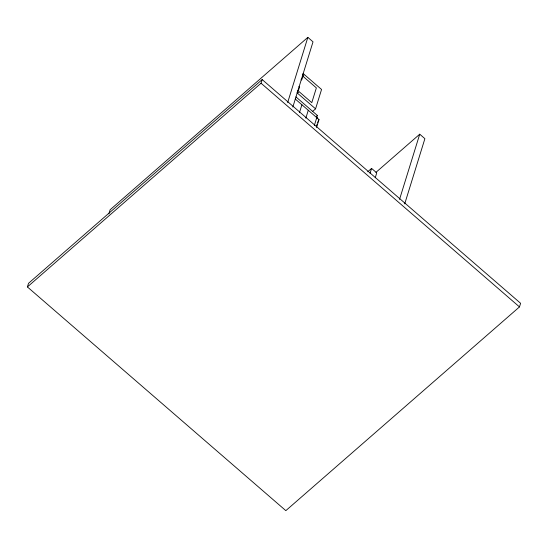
<?xml version="1.0" encoding="UTF-8"?>
<svg xmlns="http://www.w3.org/2000/svg" width="548" height="548" viewBox="0 0 548 548"><rect width="100%" height="100%" fill="white"/><g stroke="black" fill="none" stroke-linecap="round" stroke-linejoin="round"><path stroke-width="0.82" d="M27.4 286.94L28.523 283.309L262.17 79.576L520.6 303.284L519.477 306.914L285.83 510.64L27.4 286.94L261.047 83.214L262.17 79.576M108.874 213.836L110.134 209.761L307.846 37.36L313.018 41.833L292.838 107.031M287.666 102.558L307.846 37.36M299.455 112.662L301.9 104.757M305.832 118.183L308.277 110.278M312.36 111.634L315.566 108.84L321.56 89.468L302.962 73.37M314.312 125.526L316.758 117.621L295.235 98.989M316.285 117.683L317.415 115.505L295.913 96.886M316.826 118.765L317.6 117.738L316.908 117.135M316.422 126.424L317.155 124.053M317.641 122.478L318.998 119.56L317.45 118.217M316.552 127.465L318.998 119.56M370.071 173.284L371.578 168.4L376.75 172.88L375.236 177.758M399.54 199.397L419.727 134.198L424.892 138.671L404.712 203.87M316.792 116.046L317.415 115.505M367.715 171.771L371.578 168.4M375.928 172.387L419.727 134.198M301.023 79.844L301.743 79.85L302.784 76.487L302.366 75.514M297.667 90.687L298.386 90.694L299.42 87.344L299.002 86.372M302.578 74.569L303.784 75.617L303.448 76.706L316.367 87.892L311.798 102.661L298.872 91.475L298.537 92.564L297.331 91.523M296.968 92.742L315.566 108.84M261.047 83.214L519.477 306.914"/></g></svg>
